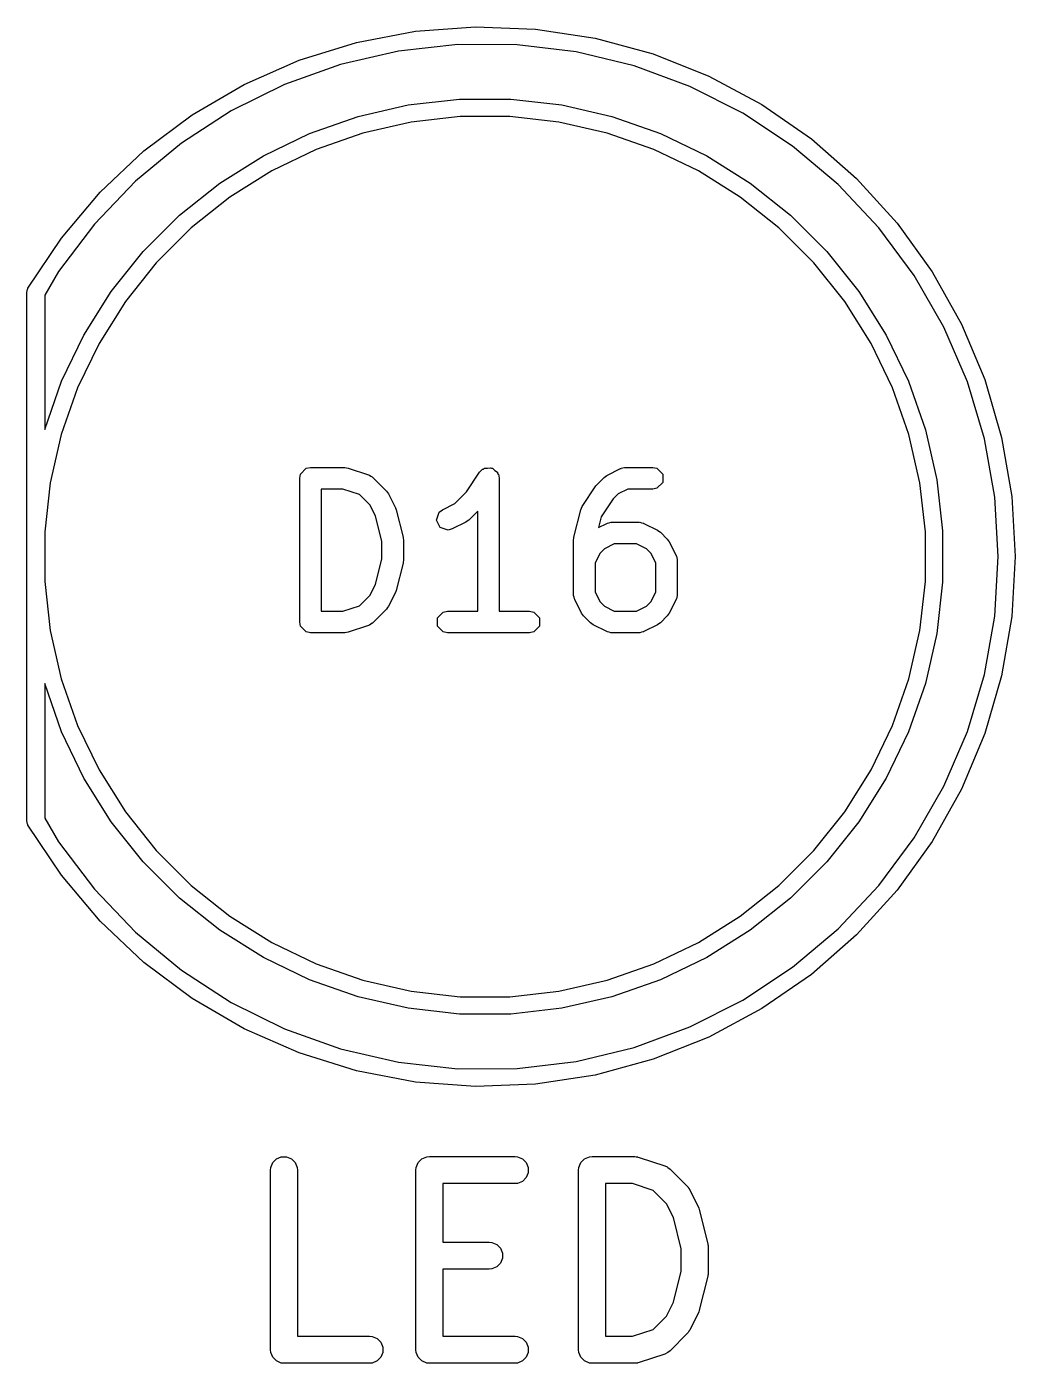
# Model space of a CAD drawing. Header units: millimetres. Extents: x 129 to 276, y -185 to -58.
# Drawn here: x 191.97 to 197.47, y -88.24 to -80.8 of the extents above; entities that cross this region are included whole.
import ezdxf

# ---------------------------------------------------------------- set-up
doc = ezdxf.new("R2010")
doc.units = ezdxf.units.MM
doc.layers.add('F.Fab', color=9, linetype='CONTINUOUS', true_color=0xafafaf)

msp = doc.modelspace()

# ---------------------------------------------------------------- linework, layer by layer
at = {"layer": 'F.Fab', "linetype": 'CONTINUOUS'}
for p, q in [((193.804604, -80.888059), (194.133294, -80.825456)), ((194.133294, -80.825456), (194.466959, -80.800477)), ((194.466959, -80.800477), (194.801306, -80.813443)), ((194.801306, -80.813443), (195.132034, -80.864187)), ((195.132034, -80.864187), (195.454888, -80.952057)), ((193.485117, -80.98748), (193.804604, -80.888059)), ((194.039002, -80.935982), (193.716523, -81.010569)), ((194.367946, -80.899222), (194.039002, -80.935982)), ((194.698934, -80.900783), (194.367946, -80.899222)), ((195.027517, -80.940644), (194.698934, -80.900783)), ((193.178945, -81.12244), (193.485117, -80.98748)), ((193.716523, -81.010569), (193.404846, -81.121981)), ((195.349277, -81.018269), (195.027517, -80.940644)), ((195.454888, -80.952057), (195.765716, -81.075922)), ((195.65989, -81.132615), (195.349277, -81.018269)), ((195.765716, -81.075922), (196.060517, -81.234189)), ((192.890024, -81.291204), (193.178945, -81.12244)), ((193.404846, -81.121981), (193.108158, -81.268719)), ((195.955181, -81.282144), (195.65989, -81.132615)), ((193.814069, -81.299661), (194.092859, -81.236029)), ((194.092859, -81.236029), (194.37702, -81.204012)), ((194.37702, -81.204012), (194.66298, -81.204012)), ((194.66298, -81.204012), (194.947141, -81.236029)), ((194.947141, -81.236029), (195.225931, -81.299661)), ((196.060517, -81.234189), (196.3355, -81.424821)), ((192.622073, -81.491599), (192.890024, -81.291204)), ((193.108158, -81.268719), (192.830449, -81.448811)), ((193.544157, -81.394107), (193.814069, -81.299661)), ((194.382411, -81.3), (194.108963, -81.330811)), ((194.657589, -81.3), (194.382411, -81.3)), ((194.931037, -81.330811), (194.657589, -81.3)), ((195.225931, -81.299661), (195.495843, -81.394107)), ((196.231179, -81.464848), (195.955181, -81.282144)), ((194.108963, -81.330811), (193.840684, -81.392043)), ((195.199316, -81.392043), (194.931037, -81.330811)), ((192.830449, -81.448811), (192.575452, -81.659836)), ((193.286517, -81.51818), (193.544157, -81.394107)), ((193.840684, -81.392043), (193.580948, -81.482929)), ((195.459052, -81.482929), (195.199316, -81.392043)), ((195.495843, -81.394107), (195.753483, -81.51818)), ((196.3355, -81.424821), (196.587127, -81.645366)), ((192.378538, -81.721049), (192.622073, -81.491599)), ((193.044388, -81.67032), (193.286517, -81.51818)), ((193.580948, -81.482929), (193.333022, -81.602324)), ((195.706978, -81.602324), (195.459052, -81.482929)), ((195.753483, -81.51818), (195.995612, -81.67032)), ((196.484175, -81.678268), (196.231179, -81.464848)), ((193.333022, -81.602324), (193.100022, -81.748728)), ((195.939978, -81.748728), (195.706978, -81.602324)), ((192.575452, -81.659836), (192.346593, -81.898958)), ((192.820816, -81.848612), (193.044388, -81.67032)), ((195.995612, -81.67032), (196.219184, -81.848612)), ((196.710768, -81.919538), (196.484175, -81.678268)), ((196.587127, -81.645366), (196.812161, -81.892986)), ((192.162553, -81.9766), (192.378538, -81.721049)), ((193.100022, -81.748728), (192.884879, -81.920299)), ((196.155121, -81.920299), (195.939978, -81.748728)), ((192.346593, -81.898958), (192.14695, -82.162962)), ((192.618612, -82.050816), (192.820816, -81.848612)), ((196.219184, -81.848612), (196.421388, -82.050816)), ((196.812161, -81.892986), (197.007706, -82.164497)), ((191.976897, -82.254966), (192.162553, -81.9766)), ((192.884879, -81.920299), (192.690299, -82.114879)), ((196.349701, -82.114879), (196.155121, -81.920299)), ((196.907912, -82.185414), (196.710768, -81.919538)), ((192.44032, -82.274388), (192.618612, -82.050816)), ((196.421388, -82.050816), (196.59968, -82.274388)), ((192.690299, -82.114879), (192.518728, -82.330022)), ((196.521272, -82.330022), (196.349701, -82.114879)), ((192.14695, -82.162962), (192.07, -82.293909)), ((197.072957, -82.47232), (196.907912, -82.185414)), ((197.007706, -82.164497), (197.171247, -82.456405)), ((191.97, -82.280306), (191.973806, -82.261172)), ((191.973806, -82.261172), (191.976014, -82.258963)), ((191.976014, -82.258963), (191.976897, -82.254966)), ((192.28818, -82.516517), (192.44032, -82.274388)), ((196.59968, -82.274388), (196.75182, -82.516517)), ((191.97, -85.219694), (191.97, -82.280306)), ((192.07, -82.293909), (192.07, -83.0431)), ((192.518728, -82.330022), (192.372324, -82.563022)), ((196.667676, -82.563022), (196.521272, -82.330022)), ((197.203684, -82.776402), (197.072957, -82.47232)), ((197.171247, -82.456405), (197.300681, -82.764955)), ((192.164107, -82.774157), (192.28818, -82.516517)), ((192.372324, -82.563022), (192.252929, -82.810948)), ((196.787071, -82.810948), (196.667676, -82.563022)), ((196.75182, -82.516517), (196.875893, -82.774157)), ((192.07, -83.0431), (192.164107, -82.774157)), ((196.875893, -82.774157), (196.970339, -83.044069)), ((197.298337, -83.093572), (197.203684, -82.776402)), ((197.300681, -82.764955), (197.394342, -83.086178)), ((192.252929, -82.810948), (192.162043, -83.070684)), ((196.877957, -83.070684), (196.787071, -82.810948)), ((192.162043, -83.070684), (192.100811, -83.338963)), ((196.939189, -83.338963), (196.877957, -83.070684)), ((196.970339, -83.044069), (197.033971, -83.322859)), ((197.355642, -83.419565), (197.298337, -83.093572)), ((197.394342, -83.086178), (197.451024, -83.41594)), ((193.488571, -83.313855), (193.493138, -83.290894)), ((193.488571, -84.113855), (193.488571, -83.313855)), ((193.493138, -83.290894), (193.52561, -83.258422)), ((193.52561, -83.258422), (193.548571, -83.253855)), ((193.548571, -83.253855), (193.739047, -83.253855)), ((193.739047, -83.253855), (193.74848, -83.255731)), ((193.74848, -83.255731), (193.758021, -83.256934)), ((193.758021, -83.256934), (193.872307, -83.295029)), ((193.872307, -83.295029), (193.874917, -83.296517)), ((193.874917, -83.296517), (193.876294, -83.296517)), ((193.876294, -83.296517), (193.884283, -83.301855)), ((193.884283, -83.301855), (193.892645, -83.306622)), ((193.892645, -83.306622), (193.893261, -83.307855)), ((193.893261, -83.307855), (193.895759, -83.309524)), ((193.895759, -83.309524), (193.971949, -83.385714)), ((194.416227, -83.389916), (194.489124, -83.280573)), ((194.489124, -83.280573), (194.505661, -83.264001)), ((194.505661, -83.264001), (194.511718, -83.262789)), ((194.511718, -83.262789), (194.516086, -83.258422)), ((194.516086, -83.258422), (194.533559, -83.258422)), ((194.533559, -83.258422), (194.550691, -83.254996)), ((194.550691, -83.254996), (194.55583, -83.258422)), ((194.55583, -83.258422), (194.562008, -83.258422)), ((194.562008, -83.258422), (194.574363, -83.270777)), ((194.574363, -83.270777), (194.588901, -83.280469)), ((194.588901, -83.280469), (194.590112, -83.286526)), ((194.590112, -83.286526), (194.59448, -83.290894)), ((194.59448, -83.290894), (194.599047, -83.313855)), ((194.599047, -83.313855), (194.599047, -84.053855)), ((195.14424, -83.347619), (195.182334, -83.309524)), ((195.182334, -83.309524), (195.190328, -83.304181)), ((195.190328, -83.304181), (195.197928, -83.298284)), ((195.197928, -83.298284), (195.27412, -83.260189)), ((195.27412, -83.260189), (195.277017, -83.259395)), ((195.277017, -83.259395), (195.277991, -83.258422)), ((195.277991, -83.258422), (195.287425, -83.256545)), ((195.287425, -83.256545), (195.296699, -83.254006)), ((195.296699, -83.254006), (195.298004, -83.254441)), ((195.298004, -83.254441), (195.300952, -83.253855)), ((195.300952, -83.253855), (195.453333, -83.253855)), ((195.453333, -83.253855), (195.476294, -83.258422)), ((195.476294, -83.258422), (195.508766, -83.290894)), ((195.508766, -83.290894), (195.508766, -83.336816)), ((192.100811, -83.338963), (192.07, -83.612411)), ((193.72931, -83.373855), (193.608571, -83.373855)), ((193.608571, -83.373855), (193.608571, -84.053855)), ((193.820923, -83.404392), (193.72931, -83.373855)), ((193.971949, -83.385714), (193.977286, -83.393701)), ((193.977286, -83.393701), (193.983189, -83.401307)), ((194.351124, -83.455019), (194.416227, -83.389916)), ((195.060553, -83.471049), (195.136743, -83.356763)), ((195.136743, -83.356763), (195.14094, -83.352556)), ((195.14094, -83.352556), (195.14424, -83.347619)), ((195.315117, -83.373855), (195.260301, -83.401262)), ((195.453333, -83.373855), (195.315117, -83.373855)), ((195.476294, -83.369288), (195.453333, -83.373855)), ((195.508766, -83.336816), (195.476294, -83.369288)), ((196.97, -83.612411), (196.939189, -83.338963)), ((197.033971, -83.322859), (197.065988, -83.60702)), ((193.880209, -83.463678), (193.820923, -83.404392)), ((193.911008, -83.525276), (193.880209, -83.463678)), ((193.983189, -83.401307), (194.021284, -83.477499)), ((194.283642, -83.48876), (194.351124, -83.455019)), ((195.233294, -83.428268), (195.166164, -83.528964)), ((195.260301, -83.401262), (195.233294, -83.428268)), ((197.37483, -83.75), (197.355642, -83.419565)), ((197.451024, -83.41594), (197.47, -83.75)), ((193.945714, -83.664096), (193.911008, -83.525276)), ((194.021284, -83.477499), (194.02302, -83.483838)), ((194.02302, -83.483838), (194.025826, -83.489779)), ((194.025826, -83.489779), (194.063923, -83.64216)), ((194.250626, -83.546679), (194.265148, -83.503113)), ((194.265148, -83.503113), (194.283642, -83.48876)), ((194.479047, -83.496802), (194.429093, -83.546757)), ((194.479047, -84.053855), (194.479047, -83.496802)), ((195.014172, -83.64216), (195.052268, -83.489779)), ((195.052268, -83.489779), (195.056638, -83.480526)), ((195.056638, -83.480526), (195.060553, -83.471049)), ((195.166164, -83.528964), (195.151344, -83.588242)), ((192.07, -83.612411), (192.07, -83.887589)), ((194.271162, -83.587753), (194.250626, -83.546679)), ((194.314728, -83.602275), (194.271162, -83.587753)), ((194.337308, -83.596092), (194.314728, -83.602275)), ((194.413499, -83.557997), (194.337308, -83.596092)), ((194.421098, -83.552099), (194.413499, -83.557997)), ((194.429093, -83.546757), (194.421098, -83.552099)), ((195.151344, -83.588242), (195.197928, -83.564951)), ((195.197928, -83.564951), (195.200826, -83.564157)), ((195.200826, -83.564157), (195.2018, -83.563184)), ((195.2018, -83.563184), (195.211232, -83.561307)), ((195.211232, -83.561307), (195.220508, -83.558768)), ((195.220508, -83.558768), (195.221813, -83.559203)), ((195.221813, -83.559203), (195.224761, -83.558617)), ((195.224761, -83.558617), (195.377142, -83.558617)), ((195.377142, -83.558617), (195.380089, -83.559203)), ((195.380089, -83.559203), (195.381395, -83.558768)), ((195.381395, -83.558768), (195.39067, -83.561307)), ((195.39067, -83.561307), (195.400103, -83.563184)), ((195.400103, -83.563184), (195.401076, -83.564157)), ((195.401076, -83.564157), (195.403975, -83.564951)), ((195.403975, -83.564951), (195.480166, -83.603046)), ((195.480166, -83.603046), (195.487771, -83.608948)), ((195.487771, -83.608948), (195.495759, -83.614286)), ((195.495759, -83.614286), (195.533854, -83.65238)), ((196.97, -83.887589), (196.97, -83.612411)), ((197.065988, -83.60702), (197.065988, -83.89298)), ((193.945714, -83.763613), (193.945714, -83.664096)), ((194.063923, -83.64216), (194.06428, -83.649504)), ((194.06428, -83.649504), (194.065714, -83.656712)), ((194.065714, -83.656712), (194.065714, -83.770998)), ((195.01238, -83.656712), (195.013814, -83.6495)), ((195.01238, -83.961474), (195.01238, -83.656712)), ((195.013814, -83.6495), (195.014172, -83.64216)), ((195.238926, -83.678617), (195.184111, -83.706024)), ((195.362977, -83.678617), (195.238926, -83.678617)), ((195.417792, -83.706024), (195.362977, -83.678617)), ((195.533854, -83.65238), (195.539196, -83.660374)), ((195.539196, -83.660374), (195.545094, -83.667974)), ((195.545094, -83.667974), (195.583189, -83.744166)), ((193.911008, -83.902432), (193.945714, -83.763613)), ((195.159786, -83.730348), (195.13238, -83.785161)), ((195.184111, -83.706024), (195.159786, -83.730348)), ((195.442115, -83.730347), (195.417792, -83.706024)), ((195.469523, -83.785162), (195.442115, -83.730347)), ((195.583189, -83.744166), (195.583982, -83.747063)), ((195.583982, -83.747063), (195.584956, -83.748037)), ((195.584956, -83.748037), (195.586832, -83.757471)), ((195.586832, -83.757471), (195.589372, -83.766745)), ((195.589372, -83.766745), (195.588936, -83.76805)), ((197.355642, -84.080435), (197.37483, -83.75)), ((197.47, -83.75), (197.451024, -84.08406)), ((194.063923, -83.78555), (194.025826, -83.937931)), ((194.06428, -83.778205), (194.063923, -83.78555)), ((194.065714, -83.770998), (194.06428, -83.778205)), ((195.13238, -83.785161), (195.13238, -83.94731)), ((195.469523, -83.947309), (195.469523, -83.785162)), ((195.588936, -83.76805), (195.589523, -83.770998)), ((195.589523, -83.770998), (195.589523, -83.961474)), ((192.07, -83.887589), (192.100811, -84.161037)), ((193.88021, -83.96403), (193.911008, -83.902432)), ((196.939189, -84.161037), (196.97, -83.887589)), ((197.065988, -83.89298), (197.033971, -84.177141)), ((193.820921, -84.023318), (193.88021, -83.96403)), ((194.021284, -83.950212), (193.983189, -84.026402)), ((194.02302, -83.94387), (194.021284, -83.950212)), ((194.025826, -83.937931), (194.02302, -83.94387)), ((195.012966, -83.964421), (195.01238, -83.961474)), ((195.012531, -83.965728), (195.012966, -83.964421)), ((195.01507, -83.974998), (195.012531, -83.965728)), ((195.016947, -83.984435), (195.01507, -83.974998)), ((195.017921, -83.985409), (195.016947, -83.984435)), ((195.018715, -83.988307), (195.017921, -83.985409)), ((195.05681, -84.064497), (195.018715, -83.988307)), ((195.13238, -83.94731), (195.159786, -84.002122)), ((195.442115, -84.002123), (195.469523, -83.947309)), ((195.583189, -83.988307), (195.545094, -84.064497)), ((195.583982, -83.985408), (195.583189, -83.988307)), ((195.584956, -83.984435), (195.583982, -83.985408)), ((195.586832, -83.975002), (195.584956, -83.984435)), ((195.589372, -83.965727), (195.586832, -83.975002)), ((195.589523, -83.961474), (195.588936, -83.964421)), ((195.588936, -83.964421), (195.589372, -83.965727)), ((193.608571, -84.053855), (193.72931, -84.053855)), ((193.72931, -84.053855), (193.820921, -84.023318)), ((193.97195, -84.041995), (193.89576, -84.118186)), ((193.977293, -84.033998), (193.97195, -84.041995)), ((193.983189, -84.026402), (193.977293, -84.033998)), ((194.255042, -84.090894), (194.287514, -84.058422)), ((194.287514, -84.058422), (194.310475, -84.053855)), ((194.310475, -84.053855), (194.479047, -84.053855)), ((194.599047, -84.053855), (194.767618, -84.053855)), ((194.767618, -84.053855), (194.790579, -84.058422)), ((194.790579, -84.058422), (194.823051, -84.090894)), ((195.062707, -84.072095), (195.05681, -84.064497)), ((195.159786, -84.002122), (195.184112, -84.026448)), ((195.184112, -84.026448), (195.238926, -84.053855)), ((195.238926, -84.053855), (195.362977, -84.053855)), ((195.362977, -84.053855), (195.41779, -84.026448)), ((195.41779, -84.026448), (195.442115, -84.002123)), ((195.545094, -84.064497), (195.539198, -84.072093)), ((193.493138, -84.136816), (193.488571, -84.113855)), ((193.52561, -84.169288), (193.493138, -84.136816)), ((193.872307, -84.132681), (193.758021, -84.170776)), ((193.874917, -84.131193), (193.872307, -84.132681)), ((193.876295, -84.131193), (193.874917, -84.131193)), ((193.88429, -84.12585), (193.876295, -84.131193)), ((193.892645, -84.121088), (193.88429, -84.12585)), ((193.893261, -84.119855), (193.892645, -84.121088)), ((193.89576, -84.118186), (193.893261, -84.119855)), ((194.255042, -84.136816), (194.255042, -84.090894)), ((194.287514, -84.169288), (194.255042, -84.136816)), ((194.823051, -84.136816), (194.790579, -84.169288)), ((194.823051, -84.090894), (194.823051, -84.136816)), ((195.068049, -84.08009), (195.062707, -84.072095)), ((195.106144, -84.118186), (195.068049, -84.08009)), ((195.114142, -84.12353), (195.106144, -84.118186)), ((195.121738, -84.129426), (195.114142, -84.12353)), ((195.197928, -84.167521), (195.121738, -84.129426)), ((195.480166, -84.129426), (195.403975, -84.167521)), ((195.487765, -84.123528), (195.480166, -84.129426)), ((195.49576, -84.118186), (195.487765, -84.123528)), ((195.533855, -84.08009), (195.49576, -84.118186)), ((195.539198, -84.072093), (195.533855, -84.08009)), ((197.298337, -84.406428), (197.355642, -84.080435)), ((197.451024, -84.08406), (197.394342, -84.413822)), ((192.100811, -84.161037), (192.162043, -84.429316)), ((193.548571, -84.173855), (193.52561, -84.169288)), ((193.739047, -84.173855), (193.548571, -84.173855)), ((193.74848, -84.171978), (193.739047, -84.173855)), ((193.758021, -84.170776), (193.74848, -84.171978)), ((194.310475, -84.173855), (194.287514, -84.169288)), ((194.767618, -84.173855), (194.310475, -84.173855)), ((194.790579, -84.169288), (194.767618, -84.173855)), ((195.200826, -84.168314), (195.197928, -84.167521)), ((195.2018, -84.169288), (195.200826, -84.168314)), ((195.211232, -84.171164), (195.2018, -84.169288)), ((195.220508, -84.173704), (195.211232, -84.171164)), ((195.221813, -84.173268), (195.220508, -84.173704)), ((195.224761, -84.173855), (195.221813, -84.173268)), ((195.377142, -84.173855), (195.224761, -84.173855)), ((195.380089, -84.173268), (195.377142, -84.173855)), ((195.381395, -84.173704), (195.380089, -84.173268)), ((195.39067, -84.171164), (195.381395, -84.173704)), ((195.400103, -84.169288), (195.39067, -84.171164)), ((195.401076, -84.168314), (195.400103, -84.169288)), ((195.403975, -84.167521), (195.401076, -84.168314)), ((196.877957, -84.429316), (196.939189, -84.161037)), ((197.033971, -84.177141), (196.970339, -84.455931)), ((192.162043, -84.429316), (192.252929, -84.689052)), ((196.787071, -84.689052), (196.877957, -84.429316)), ((197.203684, -84.723598), (197.298337, -84.406428)), ((197.394342, -84.413822), (197.300681, -84.735045)), ((192.164107, -84.725843), (192.07, -84.456899)), ((192.07, -84.456899), (192.07, -85.20609)), ((196.970339, -84.455931), (196.875893, -84.725843)), ((192.28818, -84.983483), (192.164107, -84.725843)), ((192.252929, -84.689052), (192.372324, -84.936978)), ((196.667676, -84.936978), (196.787071, -84.689052)), ((196.875893, -84.725843), (196.75182, -84.983483)), ((197.072957, -85.02768), (197.203684, -84.723598)), ((197.300681, -84.735045), (197.171247, -85.043595)), ((192.372324, -84.936978), (192.518728, -85.169978)), ((196.521272, -85.169978), (196.667676, -84.936978)), ((192.44032, -85.225612), (192.28818, -84.983483)), ((196.75182, -84.983483), (196.59968, -85.225612)), ((196.907912, -85.314586), (197.072957, -85.02768)), ((197.171247, -85.043595), (197.007706, -85.335503)), ((192.518728, -85.169978), (192.690299, -85.385121)), ((196.349701, -85.385121), (196.521272, -85.169978)), ((191.973806, -85.238828), (191.97, -85.219694)), ((191.976014, -85.241036), (191.973806, -85.238828)), ((191.976897, -85.245034), (191.976014, -85.241036)), ((192.162553, -85.5234), (191.976897, -85.245034)), ((192.07, -85.20609), (192.14695, -85.337038)), ((192.618612, -85.449184), (192.44032, -85.225612)), ((196.59968, -85.225612), (196.421388, -85.449184)), ((196.710768, -85.580462), (196.907912, -85.314586)), ((192.14695, -85.337038), (192.346593, -85.601042)), ((192.690299, -85.385121), (192.884879, -85.579701)), ((196.155121, -85.579701), (196.349701, -85.385121)), ((197.007706, -85.335503), (196.812161, -85.607014)), ((192.820816, -85.651388), (192.618612, -85.449184)), ((196.421388, -85.449184), (196.219184, -85.651388)), ((192.378538, -85.778951), (192.162553, -85.5234)), ((192.346593, -85.601042), (192.575452, -85.840164)), ((192.884879, -85.579701), (193.100022, -85.751272)), ((195.939978, -85.751272), (196.155121, -85.579701)), ((196.484175, -85.821732), (196.710768, -85.580462)), ((196.812161, -85.607014), (196.587127, -85.854634)), ((193.044388, -85.82968), (192.820816, -85.651388)), ((196.219184, -85.651388), (195.995612, -85.82968)), ((193.100022, -85.751272), (193.333022, -85.897676)), ((195.706978, -85.897676), (195.939978, -85.751272)), ((192.622073, -86.008401), (192.378538, -85.778951)), ((192.575452, -85.840164), (192.830449, -86.051189)), ((193.286517, -85.98182), (193.044388, -85.82968)), ((195.995612, -85.82968), (195.753483, -85.98182)), ((196.231179, -86.035152), (196.484175, -85.821732)), ((193.333022, -85.897676), (193.580948, -86.017071)), ((195.459052, -86.017071), (195.706978, -85.897676)), ((196.587127, -85.854634), (196.3355, -86.075179)), ((193.544157, -86.105893), (193.286517, -85.98182)), ((195.753483, -85.98182), (195.495843, -86.105893)), ((192.890024, -86.208796), (192.622073, -86.008401)), ((192.830449, -86.051189), (193.108158, -86.231281)), ((193.580948, -86.017071), (193.840684, -86.107957)), ((195.199316, -86.107957), (195.459052, -86.017071)), ((195.955181, -86.217856), (196.231179, -86.035152)), ((193.814069, -86.200339), (193.544157, -86.105893)), ((193.840684, -86.107957), (194.108963, -86.169189)), ((194.931037, -86.169189), (195.199316, -86.107957)), ((195.495843, -86.105893), (195.225931, -86.200339)), ((196.3355, -86.075179), (196.060517, -86.265811)), ((193.178945, -86.37756), (192.890024, -86.208796)), ((194.092859, -86.263971), (193.814069, -86.200339)), ((194.108963, -86.169189), (194.382411, -86.2)), ((194.382411, -86.2), (194.657589, -86.2)), ((194.657589, -86.2), (194.931037, -86.169189)), ((195.225931, -86.200339), (194.947141, -86.263971)), ((195.65989, -86.367385), (195.955181, -86.217856)), ((193.108158, -86.231281), (193.404846, -86.378019)), ((194.37702, -86.295988), (194.092859, -86.263971)), ((194.66298, -86.295988), (194.37702, -86.295988)), ((194.947141, -86.263971), (194.66298, -86.295988)), ((196.060517, -86.265811), (195.765716, -86.424078)), ((195.349277, -86.481731), (195.65989, -86.367385)), ((193.485117, -86.51252), (193.178945, -86.37756)), ((193.404846, -86.378019), (193.716523, -86.489431)), ((195.765716, -86.424078), (195.454888, -86.547943)), ((193.804604, -86.611941), (193.485117, -86.51252)), ((193.716523, -86.489431), (194.039002, -86.564018)), ((195.027517, -86.559356), (195.349277, -86.481731)), ((194.039002, -86.564018), (194.367946, -86.600778)), ((194.698934, -86.599217), (195.027517, -86.559356)), ((195.454888, -86.547943), (195.132034, -86.635813)), ((194.133294, -86.674544), (193.804604, -86.611941)), ((194.367946, -86.600778), (194.698934, -86.599217)), ((195.132034, -86.635813), (194.801306, -86.686557)), ((194.466959, -86.699523), (194.133294, -86.674544)), ((194.801306, -86.686557), (194.466959, -86.699523)), ((193.338592, -87.123151), (193.359284, -87.102459)), ((193.359284, -87.102459), (193.38632, -87.09126)), ((193.38632, -87.09126), (193.415584, -87.09126)), ((193.415584, -87.09126), (193.44262, -87.102459)), ((193.44262, -87.102459), (193.463312, -87.123151)), ((194.148116, -87.123151), (194.168808, -87.102459)), ((194.168808, -87.102459), (194.195844, -87.09126)), ((194.195844, -87.09126), (194.210476, -87.089819)), ((194.210476, -87.089819), (194.686666, -87.089819)), ((194.686666, -87.089819), (194.701298, -87.09126)), ((194.701298, -87.09126), (194.728334, -87.102459)), ((194.728334, -87.102459), (194.749026, -87.123151)), ((195.052878, -87.123151), (195.07357, -87.102459)), ((195.07357, -87.102459), (195.100606, -87.09126)), ((195.100606, -87.09126), (195.115238, -87.089819)), ((195.115238, -87.089819), (195.353333, -87.089819)), ((195.353333, -87.089819), (195.360738, -87.090548)), ((195.360738, -87.090548), (195.362713, -87.090408)), ((195.362713, -87.090408), (195.36531, -87.090998)), ((195.36531, -87.090998), (195.367965, -87.09126)), ((195.367965, -87.09126), (195.369796, -87.092018)), ((195.369796, -87.092018), (195.37705, -87.093668)), ((195.37705, -87.093668), (195.519907, -87.141287)), ((193.325952, -87.164819), (193.327393, -87.150187)), ((193.325952, -88.164819), (193.325952, -87.164819)), ((193.327393, -87.150187), (193.338592, -87.123151)), ((193.463312, -87.123151), (193.474511, -87.150187)), ((193.474511, -87.150187), (193.475952, -87.164819)), ((193.475952, -87.164819), (193.475952, -88.089819)), ((194.135476, -87.164819), (194.136917, -87.150187)), ((194.135476, -88.164819), (194.135476, -87.164819)), ((194.136917, -87.150187), (194.148116, -87.123151)), ((194.749026, -87.123151), (194.760225, -87.150187)), ((194.760225, -87.179451), (194.749026, -87.206487)), ((194.760225, -87.150187), (194.760225, -87.179451)), ((195.040238, -87.164819), (195.041679, -87.150187)), ((195.040238, -88.164819), (195.040238, -87.164819)), ((195.041679, -87.150187), (195.052878, -87.123151)), ((195.519907, -87.141287), (195.533332, -87.147281)), ((195.533332, -87.147281), (195.535367, -87.149046)), ((195.535367, -87.149046), (195.537858, -87.150078)), ((195.537858, -87.150078), (195.549223, -87.159405)), ((195.549223, -87.159405), (195.644461, -87.254643)), ((194.686666, -87.239819), (194.285476, -87.239819)), ((194.285476, -87.239819), (194.285476, -87.566009)), ((194.701298, -87.238378), (194.686666, -87.239819)), ((194.728334, -87.227179), (194.701298, -87.238378)), ((194.749026, -87.206487), (194.728334, -87.227179)), ((195.341163, -87.239819), (195.190238, -87.239819)), ((195.190238, -87.239819), (195.190238, -88.089819)), ((195.455676, -87.27799), (195.341163, -87.239819)), ((195.644461, -87.254643), (195.649181, -87.260393)), ((195.649181, -87.260393), (195.650678, -87.261692)), ((195.650678, -87.261692), (195.652097, -87.263946)), ((195.529789, -87.352103), (195.455676, -87.27799)), ((195.652097, -87.263946), (195.653789, -87.266008)), ((195.653789, -87.266008), (195.654547, -87.26784)), ((195.654547, -87.26784), (195.65851, -87.274135)), ((195.65851, -87.274135), (195.706129, -87.369373)), ((195.568282, -87.42909), (195.529789, -87.352103)), ((195.706129, -87.369373), (195.706538, -87.370442)), ((195.706538, -87.370442), (195.706861, -87.370878)), ((195.706861, -87.370878), (195.709053, -87.377014)), ((195.709053, -87.377014), (195.711384, -87.383104)), ((195.711384, -87.383104), (195.711422, -87.383644)), ((195.711422, -87.383644), (195.711808, -87.384724)), ((195.711808, -87.384724), (195.759427, -87.5752)), ((195.611666, -87.602624), (195.568282, -87.42909)), ((194.285476, -87.566009), (194.543809, -87.566009)), ((194.543809, -87.566009), (194.558441, -87.56745)), ((194.558441, -87.56745), (194.585477, -87.578649)), ((194.585477, -87.578649), (194.606169, -87.599341)), ((194.606169, -87.599341), (194.617368, -87.626377)), ((194.617368, -87.626377), (194.617368, -87.655641)), ((195.611666, -87.727013), (195.611666, -87.602624)), ((195.759427, -87.5752), (195.759802, -87.577736)), ((195.759802, -87.577736), (195.760225, -87.578758)), ((195.760225, -87.578758), (195.760767, -87.58427)), ((195.760767, -87.58427), (195.761577, -87.589744)), ((195.761577, -87.589744), (195.761414, -87.590836)), ((195.761414, -87.590836), (195.761666, -87.59339)), ((195.761666, -87.59339), (195.761666, -87.736247)), ((194.585477, -87.703369), (194.558441, -87.714568)), ((194.606169, -87.682677), (194.585477, -87.703369)), ((194.617368, -87.655641), (194.606169, -87.682677)), ((194.543809, -87.716009), (194.285476, -87.716009)), ((194.285476, -87.716009), (194.285476, -88.089819)), ((194.558441, -87.714568), (194.543809, -87.716009)), ((195.568282, -87.900547), (195.611666, -87.727013)), ((195.759427, -87.754437), (195.711808, -87.944913)), ((195.759802, -87.7519), (195.759427, -87.754437)), ((195.760225, -87.750879), (195.759802, -87.7519)), ((195.760767, -87.745366), (195.760225, -87.750879)), ((195.761577, -87.739893), (195.760767, -87.745366)), ((195.761666, -87.736247), (195.761414, -87.7388)), ((195.761414, -87.7388), (195.761577, -87.739893)), ((195.529788, -87.977534), (195.568282, -87.900547)), ((195.455676, -88.051647), (195.529788, -87.977534)), ((195.706129, -87.960264), (195.65851, -88.055502)), ((195.706538, -87.959194), (195.706129, -87.960264)), ((195.706861, -87.958759), (195.706538, -87.959194)), ((195.709053, -87.952622), (195.706861, -87.958759)), ((195.711384, -87.946533), (195.709053, -87.952622)), ((195.711422, -87.945992), (195.711384, -87.946533)), ((195.711808, -87.944913), (195.711422, -87.945992)), ((195.341163, -88.089819), (195.455676, -88.051647)), ((195.644462, -88.074993), (195.549223, -88.170233)), ((195.649179, -88.069244), (195.644462, -88.074993)), ((195.650678, -88.067945), (195.649179, -88.069244)), ((195.652099, -88.065686), (195.650678, -88.067945)), ((195.653789, -88.063628), (195.652099, -88.065686)), ((195.654546, -88.061798), (195.653789, -88.063628)), ((195.65851, -88.055502), (195.654546, -88.061798)), ((193.475952, -88.089819), (193.877142, -88.089819)), ((193.877142, -88.089819), (193.891774, -88.09126)), ((193.891774, -88.09126), (193.91881, -88.102459)), ((193.91881, -88.102459), (193.939502, -88.123151)), ((193.939502, -88.123151), (193.950701, -88.150187)), ((193.950701, -88.150187), (193.950701, -88.179451)), ((194.285476, -88.089819), (194.686666, -88.089819)), ((194.686666, -88.089819), (194.701298, -88.09126)), ((194.701298, -88.09126), (194.728334, -88.102459)), ((194.728334, -88.102459), (194.749026, -88.123151)), ((194.749026, -88.123151), (194.760225, -88.150187)), ((194.760225, -88.150187), (194.760225, -88.179451)), ((195.190238, -88.089819), (195.341163, -88.089819)), ((193.327393, -88.179451), (193.325952, -88.164819)), ((193.338592, -88.206487), (193.327393, -88.179451)), ((193.359284, -88.227179), (193.338592, -88.206487)), ((193.38632, -88.238378), (193.359284, -88.227179)), ((193.91881, -88.227179), (193.891774, -88.238378)), ((193.939502, -88.206487), (193.91881, -88.227179)), ((193.950701, -88.179451), (193.939502, -88.206487)), ((194.136917, -88.179451), (194.135476, -88.164819)), ((194.148116, -88.206487), (194.136917, -88.179451)), ((194.168808, -88.227179), (194.148116, -88.206487)), ((194.195844, -88.238378), (194.168808, -88.227179)), ((194.728334, -88.227179), (194.701298, -88.238378)), ((194.749026, -88.206487), (194.728334, -88.227179)), ((194.760225, -88.179451), (194.749026, -88.206487)), ((195.041679, -88.179451), (195.040238, -88.164819)), ((195.052878, -88.206487), (195.041679, -88.179451)), ((195.07357, -88.227179), (195.052878, -88.206487)), ((195.100606, -88.238378), (195.07357, -88.227179)), ((195.519907, -88.188351), (195.37705, -88.23597)), ((195.533332, -88.182357), (195.519907, -88.188351)), ((195.535367, -88.180591), (195.533332, -88.182357)), ((195.537858, -88.17956), (195.535367, -88.180591)), ((195.549223, -88.170233), (195.537858, -88.17956)), ((193.400952, -88.239819), (193.38632, -88.238378)), ((193.877142, -88.239819), (193.400952, -88.239819)), ((193.891774, -88.238378), (193.877142, -88.239819)), ((194.210476, -88.239819), (194.195844, -88.238378)), ((194.686666, -88.239819), (194.210476, -88.239819)), ((194.701298, -88.238378), (194.686666, -88.239819)), ((195.115238, -88.239819), (195.100606, -88.238378)), ((195.353333, -88.239819), (195.115238, -88.239819)), ((195.360738, -88.239089), (195.353333, -88.239819)), ((195.362713, -88.23923), (195.360738, -88.239089)), ((195.36531, -88.238639), (195.362713, -88.23923)), ((195.367965, -88.238378), (195.36531, -88.238639)), ((195.369796, -88.237619), (195.367965, -88.238378)), ((195.37705, -88.23597), (195.369796, -88.237619))]:
    msp.add_line(p, q, dxfattribs=at)

doc.saveas('drawing.dxf')
